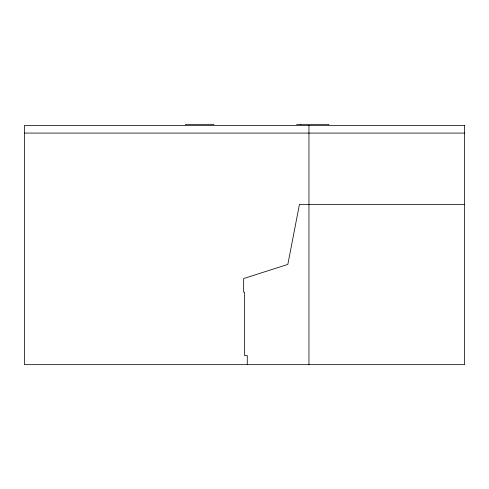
<?xml version="1.0" encoding="UTF-8"?>
<svg xmlns="http://www.w3.org/2000/svg" width="489" height="489" viewBox="0 0 489 489"><rect width="100%" height="100%" fill="white"/><g stroke="black" fill="none" stroke-linecap="round" stroke-linejoin="round"><path stroke-width="0.73" d="M185.349 124.701L185.759 124.34L213.504 124.34L213.925 124.701M296.658 124.701L297.067 124.34L328.535 124.34L328.956 124.701M300.38 124.701L300.79 124.34M24.45 133.081L464.55 133.081M464.55 204.371L299.445 204.371L287.832 264.415L243.656 278.534L243.656 292.214L244.5 292.214L244.5 355.497L247.275 355.497L247.275 364.66M308.95 125.422L308.95 364.66M464.55 125.422L24.45 125.422L24.45 364.66L464.55 364.66L464.55 125.422"/></g></svg>
